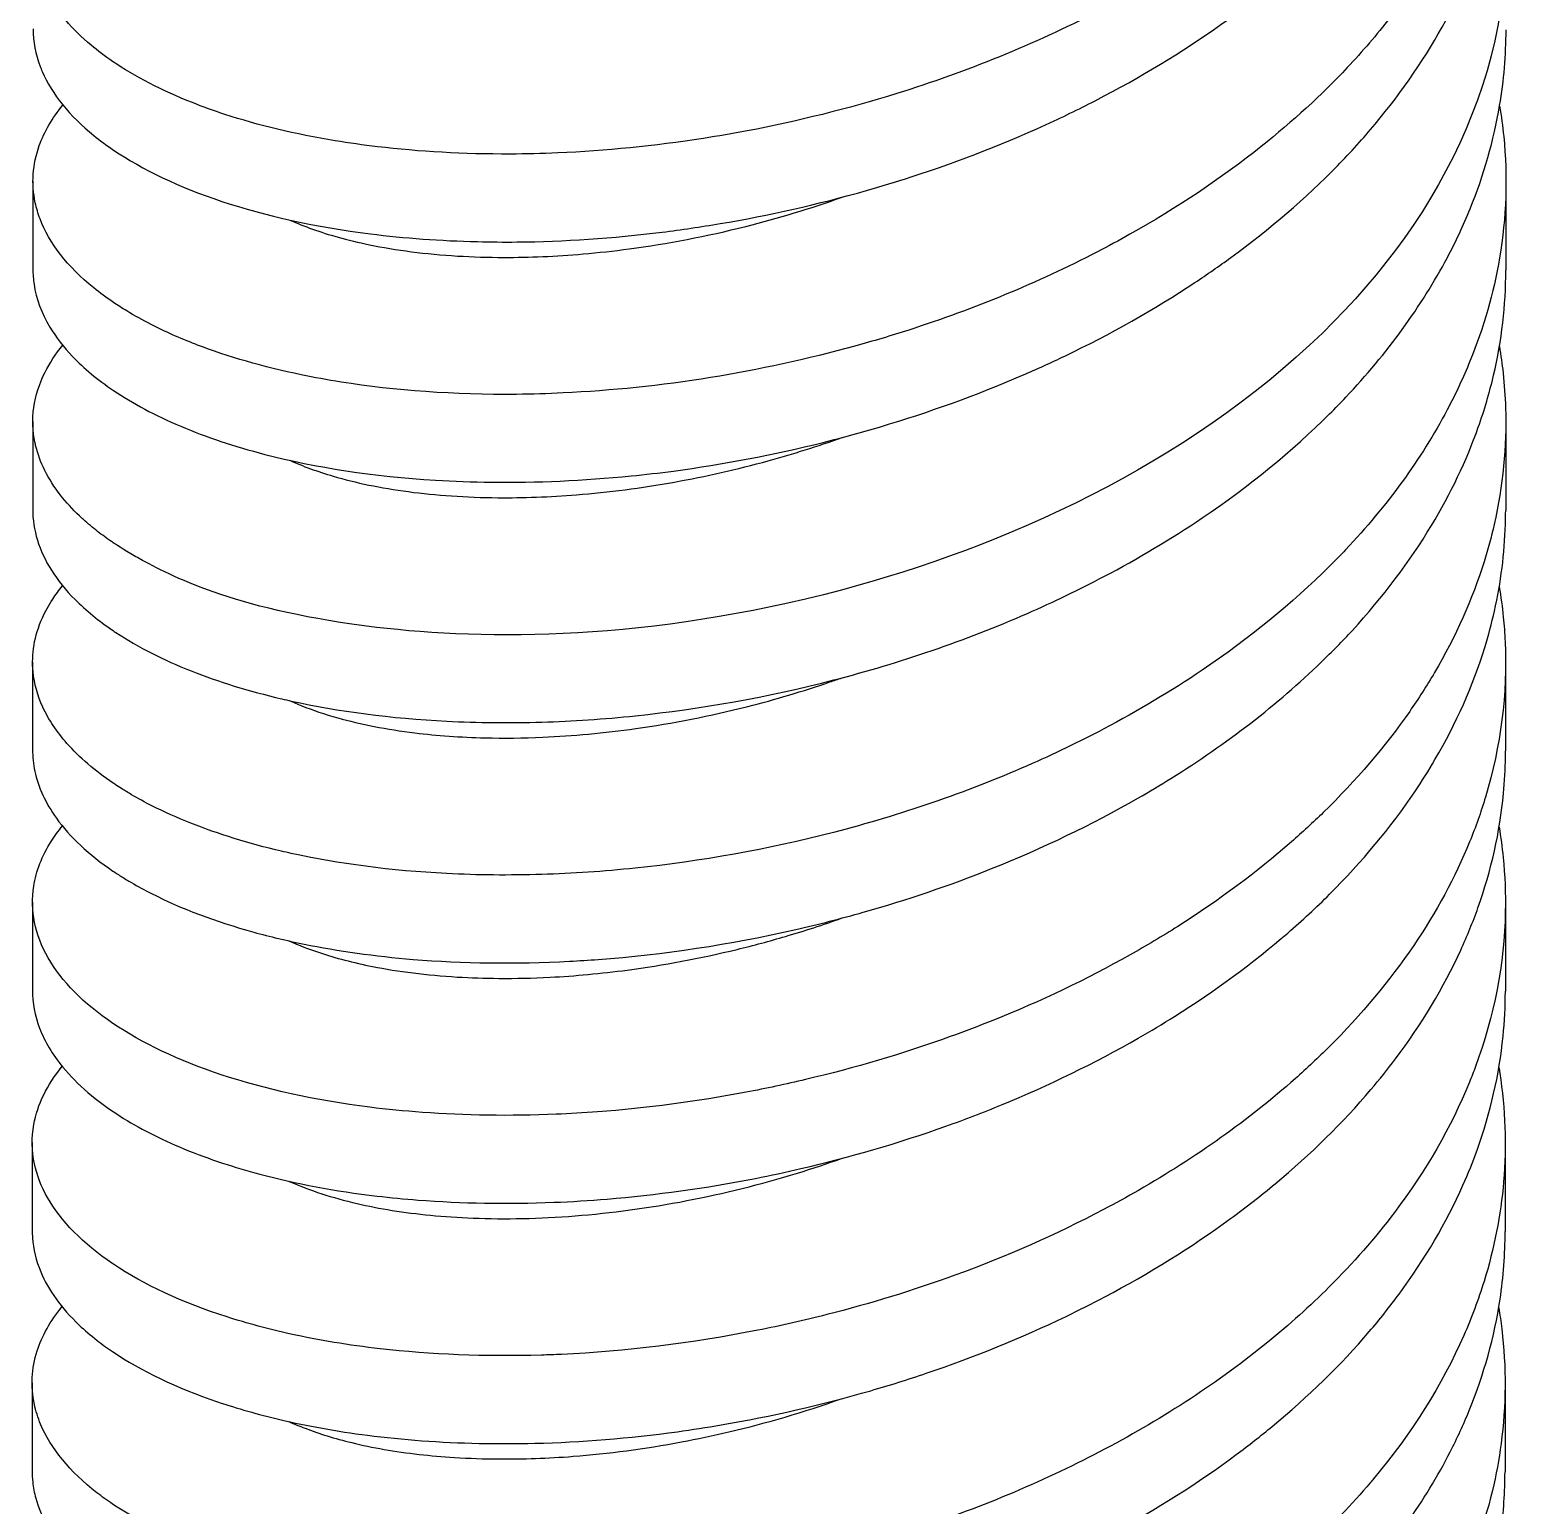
# Model space of a CAD drawing. Header units: millimetres. Extents: x 129 to 6329, y 33 to 3553.
# Drawn here: x 3519.28 to 3539.56, y 2506.49 to 2526.53 of the extents above; entities that cross this region are included whole.
import ezdxf

# ---------------------------------------------------------------- set-up
doc = ezdxf.new("R2010")
doc.units = ezdxf.units.MM
doc.layers.add('vistasIsometricas', color=255, linetype='Continuous')

msp = doc.modelspace()

# ---------------------------------------------------------------- linework, layer by layer
at = {"layer": 'vistasIsometricas', "extrusion": (1e-16, 0.816497, 0.57735)}
for p, q in [((3519.318, 2524.476), (3519.317, 2523.281)), ((3539.318, 2524.461), (3539.317, 2523.266)), ((3521.816, 2522.154), (3521.816, 2522.154)), ((3519.315, 2521.211), (3519.314, 2520.016)), ((3539.315, 2521.197), (3539.314, 2520.002)), ((3521.813, 2518.89), (3521.813, 2518.89)), ((3519.313, 2517.947), (3519.312, 2516.752)), ((3539.313, 2517.932), (3539.312, 2516.737)), ((3521.811, 2515.625), (3521.811, 2515.625)), ((3519.31, 2514.682), (3519.31, 2513.487)), ((3539.31, 2514.668), (3539.31, 2513.473)), ((3519.308, 2511.418), (3519.307, 2510.223)), ((3539.308, 2511.403), (3539.307, 2510.208)), ((3521.806, 2509.096), (3521.806, 2509.096)), ((3519.306, 2508.153), (3519.305, 2506.958)), ((3539.306, 2508.138), (3539.305, 2506.943))]:
    msp.add_line(p, q, dxfattribs=at)
at = {"layer": 'vistasIsometricas'}
for points, knots in [([(3539.238, 2535.29), (3539.268, 2535.111), (3539.291, 2534.931), (3539.334, 2534.39), (3539.331, 2534.028), (3539.258, 2533.268), (3539.181, 2532.871), (3538.906, 2531.937), (3538.675, 2531.405), (3538.235, 2530.648), (3538.079, 2530.41), (3537.654, 2529.827), (3537.368, 2529.49), (3536.781, 2528.884), (3536.488, 2528.614), (3535.834, 2528.073), (3535.471, 2527.805), (3534.67, 2527.275), (3534.229, 2527.017), (3532.91, 2526.333), (3531.993, 2525.961), (3530.377, 2525.458), (3529.697, 2525.289), (3528.818, 2525.122), (3528.62, 2525.088), (3527.752, 2524.953), (3527.09, 2524.887), (3526.227, 2524.85), (3526.01, 2524.845), (3525.167, 2524.842), (3524.564, 2524.876), (3523.8, 2524.967), (3523.609, 2524.994), (3522.879, 2525.114), (3522.377, 2525.235), (3521.771, 2525.433), (3521.624, 2525.487), (3521.065, 2525.707), (3520.702, 2525.896), (3520.294, 2526.174), (3520.196, 2526.248), (3519.845, 2526.541), (3519.646, 2526.775), (3519.47, 2527.098), (3519.433, 2527.18), (3519.317, 2527.508), (3519.297, 2527.757), (3519.362, 2528.091), (3519.387, 2528.176), (3519.488, 2528.436), (3519.59, 2528.609), (3519.726, 2528.775)], [1.798047, 1.798047, 1.798047, 1.798047, 1.833576, 1.833576, 1.904877, 1.904877, 1.983632, 1.983632, 2.092597, 2.092597, 2.143984, 2.143984, 2.220788, 2.220788, 2.287177, 2.287177, 2.359667, 2.359667, 2.438948, 2.438948, 2.587545, 2.587545, 2.692881, 2.692881, 2.723593, 2.723593, 2.82773, 2.82773, 2.863072, 2.863072, 2.967129, 2.967129, 3.002811, 3.002811, 3.106974, 3.106974, 3.14221, 3.14221, 3.246234, 3.246234, 3.282057, 3.282057, 3.386262, 3.386262, 3.421318, 3.421318, 3.525284, 3.525284, 3.561349, 3.561349, 3.635879, 3.635879, 3.635879, 3.635879]), ([(3520.411, 2524.899), (3520.806, 2524.632), (3521.301, 2524.395), (3522.476, 2524.005), (3523.154, 2523.854), (3524.362, 2523.702), (3524.849, 2523.666), (3525.53, 2523.65), (3525.709, 2523.648), (3526.528, 2523.656), (3527.189, 2523.7), (3528.122, 2523.816), (3528.385, 2523.855), (3529.311, 2524.011), (3529.977, 2524.161), (3530.838, 2524.407), (3531.04, 2524.468), (3531.907, 2524.749), (3532.557, 2525.004), (3533.414, 2525.403), (3533.641, 2525.516), (3534.459, 2525.947), (3535.022, 2526.294), (3535.712, 2526.794), (3535.875, 2526.919), (3536.535, 2527.449), (3536.989, 2527.879), (3537.532, 2528.497), (3537.667, 2528.663), (3538.151, 2529.298), (3538.449, 2529.785), (3538.762, 2530.451), (3538.833, 2530.617), (3539.092, 2531.298), (3539.221, 2531.821), (3539.3, 2532.506), (3539.313, 2532.663), (3539.322, 2532.9), (3539.324, 2532.98), (3539.324, 2533.06)], [0.000019, 0.000019, 0.000019, 0.000019, 0.134658, 0.134658, 0.271978, 0.271978, 0.357151, 0.357151, 0.386882, 0.386882, 0.492133, 0.492133, 0.53295, 0.53295, 0.635794, 0.635794, 0.667466, 0.667466, 0.772409, 0.772409, 0.811141, 0.811141, 0.914467, 0.914467, 0.947602, 0.947602, 1.052239, 1.052239, 1.089632, 1.089632, 1.193273, 1.193273, 1.227358, 1.227358, 1.331781, 1.331781, 1.362746, 1.362746, 1.378514, 1.378514, 1.378514, 1.378514]), ([(3539.236, 2532.025), (3539.251, 2531.933), (3539.265, 2531.841), (3539.276, 2531.749), (3539.316, 2531.423), (3539.33, 2531.096), (3539.318, 2530.767), (3539.294, 2530.102), (3539.161, 2529.436), (3538.921, 2528.784), (3538.907, 2528.746), (3538.892, 2528.708), (3538.877, 2528.669), (3538.613, 2527.988), (3538.231, 2527.323), (3537.743, 2526.695), (3537.564, 2526.465), (3537.37, 2526.239), (3537.163, 2526.019), (3536.812, 2525.644), (3536.421, 2525.286), (3535.996, 2524.948), (3535.453, 2524.515), (3534.854, 2524.115), (3534.213, 2523.755), (3534.066, 2523.672), (3533.916, 2523.591), (3533.765, 2523.513), (3532.961, 2523.096), (3532.099, 2522.741), (3531.21, 2522.454), (3530.968, 2522.376), (3530.724, 2522.303), (3530.478, 2522.235), (3529.83, 2522.057), (3529.173, 2521.914), (3528.519, 2521.808), (3527.843, 2521.699), (3527.171, 2521.63), (3526.517, 2521.599), (3526.304, 2521.588), (3526.094, 2521.582), (3525.885, 2521.58), (3525.042, 2521.572), (3524.237, 2521.63), (3523.501, 2521.747), (3523.316, 2521.776), (3523.136, 2521.809), (3522.96, 2521.846), (3522.442, 2521.953), (3521.965, 2522.091), (3521.54, 2522.254), (3521.535, 2522.256), (3521.53, 2522.258), (3521.525, 2522.26), (3521.311, 2522.343), (3521.11, 2522.432), (3520.924, 2522.528), (3520.807, 2522.587), (3520.696, 2522.649), (3520.591, 2522.713), (3520.528, 2522.751), (3520.462, 2522.794), (3520.41, 2522.829)], [0.538404247, 0.538404247, 0.538404247, 0.538404247, 0.538531726, 0.538531726, 0.538531726, 0.538982027, 0.538982027, 0.538982027, 0.539895062, 0.539895062, 0.539895062, 0.53994888, 0.53994888, 0.53994888, 0.540906938, 0.540906938, 0.540906938, 0.541258397, 0.541258397, 0.541258397, 0.541856455, 0.541856455, 0.541856455, 0.542621732, 0.542621732, 0.542621732, 0.542797612, 0.542797612, 0.542797612, 0.543730648, 0.543730648, 0.543730648, 0.543985068, 0.543985068, 0.543985068, 0.544655786, 0.544655786, 0.544655786, 0.545348403, 0.545348403, 0.545348403, 0.545573195, 0.545573195, 0.545573195, 0.546483072, 0.546483072, 0.546483072, 0.546711739, 0.546711739, 0.546711739, 0.547385615, 0.547385615, 0.547385615, 0.547393406, 0.547393406, 0.547393406, 0.54773424, 0.54773424, 0.54773424, 0.547948142, 0.547948142, 0.547948142, 0.548075074, 0.548075074, 0.548075074, 0.548075074]), ([(3520.409, 2521.634), (3520.671, 2521.457), (3520.977, 2521.293), (3521.668, 2521.001), (3522.05, 2520.873), (3523.158, 2520.586), (3523.938, 2520.465), (3525.032, 2520.398), (3525.284, 2520.389), (3526.154, 2520.379), (3526.79, 2520.407), (3527.63, 2520.491), (3527.822, 2520.513), (3528.688, 2520.629), (3529.37, 2520.758), (3530.308, 2520.993), (3530.568, 2521.064), (3531.484, 2521.336), (3532.13, 2521.57), (3532.948, 2521.923), (3533.14, 2522.01), (3533.95, 2522.399), (3534.541, 2522.732), (3535.261, 2523.209), (3535.423, 2523.322), (3536.112, 2523.825), (3536.598, 2524.242), (3537.21, 2524.87), (3537.38, 2525.058), (3537.917, 2525.701), (3538.238, 2526.172), (3538.576, 2526.801), (3538.647, 2526.943), (3538.946, 2527.597), (3539.114, 2528.12), (3539.253, 2528.856), (3539.281, 2529.063), (3539.314, 2529.446), (3539.321, 2529.621), (3539.321, 2529.796)], [0.000019, 0.000019, 0.000019, 0.000019, 0.089387, 0.089387, 0.17787, 0.17787, 0.324725, 0.324725, 0.367726, 0.367726, 0.470083, 0.470083, 0.500135, 0.500135, 0.605347, 0.605347, 0.645786, 0.645786, 0.748715, 0.748715, 0.780657, 0.780657, 0.885546, 0.885546, 0.917032, 0.917032, 1.022323, 1.022323, 1.065858, 1.065858, 1.168098, 1.168098, 1.197679, 1.197679, 1.302947, 1.302947, 1.343955, 1.343955, 1.378447, 1.378447, 1.378447, 1.378447]), ([(3539.234, 2528.761), (3539.248, 2528.676), (3539.261, 2528.59), (3539.271, 2528.505), (3539.564, 2526.176), (3538.475, 2524.013), (3536.825, 2522.413), (3534.97, 2520.613), (3532.485, 2519.502), (3530.294, 2518.922), (3527.67, 2518.226), (3525.478, 2518.237), (3523.983, 2518.415), (3522.138, 2518.635), (3521.254, 2519.081), (3520.805, 2519.324), (3520.772, 2519.342), (3520.742, 2519.359), (3520.714, 2519.375), (3520.526, 2519.482), (3520.432, 2519.548), (3520.407, 2519.564)], [0.53853198, 0.53853198, 0.53853198, 0.53853198, 0.53862379, 0.53862379, 0.53862379, 0.54113463, 0.54113463, 0.54113463, 0.54395858, 0.54395858, 0.54395858, 0.54734121, 0.54734121, 0.54734121, 0.55151838, 0.55151838, 0.55151838, 0.55182451, 0.55182451, 0.55182451, 0.55385539, 0.55385539, 0.55385539, 0.55385539]), ([(3519.319, 2526.546), (3519.319, 2526.372), (3519.352, 2526.2), (3519.416, 2526.033), (3519.424, 2526.011), (3519.433, 2525.989), (3519.442, 2525.967), (3519.578, 2525.653), (3519.82, 2525.359), (3520.145, 2525.095), (3520.229, 2525.028), (3520.317, 2524.962), (3520.411, 2524.899)], [0.45310815, 0.45310815, 0.45310815, 0.45310815, 0.453814221, 0.453814221, 0.453814221, 0.453908061, 0.453908061, 0.453908061, 0.455246412, 0.455246412, 0.455246412, 0.455589532, 0.455589532, 0.455589532, 0.455589532]), ([(3520.406, 2518.37), (3520.41, 2518.367), (3520.431, 2518.353), (3520.444, 2518.344), (3520.593, 2518.246), (3520.757, 2518.151), (3520.933, 2518.062), (3521.099, 2517.978), (3521.276, 2517.898), (3521.464, 2517.823), (3521.834, 2517.676), (3522.247, 2517.548), (3522.695, 2517.444), (3522.737, 2517.434), (3522.78, 2517.424), (3522.823, 2517.414), (3523.466, 2517.273), (3524.178, 2517.178), (3524.937, 2517.14), (3525.355, 2517.119), (3525.787, 2517.114), (3526.229, 2517.128), (3526.644, 2517.141), (3527.068, 2517.169), (3527.498, 2517.214), (3528.384, 2517.306), (3529.293, 2517.467), (3530.191, 2517.7), (3531.088, 2517.932), (3531.976, 2518.235), (3532.82, 2518.604), (3533.175, 2518.76), (3533.522, 2518.927), (3533.86, 2519.105), (3534.325, 2519.35), (3534.772, 2519.617), (3535.195, 2519.902), (3535.831, 2520.333), (3536.413, 2520.807), (3536.924, 2521.316), (3536.998, 2521.39), (3537.071, 2521.465), (3537.142, 2521.54), (3537.704, 2522.134), (3538.169, 2522.773), (3538.522, 2523.439), (3538.637, 2523.656), (3538.739, 2523.876), (3538.83, 2524.099), (3539.018, 2524.559), (3539.153, 2525.029), (3539.232, 2525.503), (3539.29, 2525.844), (3539.319, 2526.188), (3539.319, 2526.531)], [0.444028816, 0.444028816, 0.444028816, 0.444028816, 0.444058985, 0.444058985, 0.444058985, 0.444416381, 0.444416381, 0.444416381, 0.444751354, 0.444751354, 0.444751354, 0.445411252, 0.445411252, 0.445411252, 0.445473898, 0.445473898, 0.445473898, 0.446406118, 0.446406118, 0.446406118, 0.446918985, 0.446918985, 0.446918985, 0.447401007, 0.447401007, 0.447401007, 0.448395868, 0.448395868, 0.448395868, 0.449390734, 0.449390734, 0.449390734, 0.449809161, 0.449809161, 0.449809161, 0.450385625, 0.450385625, 0.450385625, 0.451254248, 0.451254248, 0.451254248, 0.451380488, 0.451380488, 0.451380488, 0.452375356, 0.452375356, 0.452375356, 0.452699336, 0.452699336, 0.452699336, 0.453370245, 0.453370245, 0.453370245, 0.453852697, 0.453852697, 0.453852697, 0.453852697]), ([(3520.41, 2522.829), (3520.315, 2522.893), (3520.226, 2522.958), (3520.144, 2523.026), (3519.785, 2523.316), (3519.539, 2523.635), (3519.414, 2523.963), (3519.386, 2524.036), (3519.365, 2524.11), (3519.349, 2524.183), (3519.294, 2524.441), (3519.312, 2524.703), (3519.404, 2524.959), (3519.471, 2525.147), (3519.578, 2525.332), (3519.724, 2525.51)], [0.548075075, 0.548075075, 0.548075075, 0.548075075, 0.548304568, 0.548304568, 0.548304568, 0.549299435, 0.549299435, 0.549299435, 0.549520157, 0.549520157, 0.549520157, 0.550294315, 0.550294315, 0.550294315, 0.550863234, 0.550863234, 0.550863234, 0.550863234]), ([(3539.231, 2525.496), (3539.254, 2525.359), (3539.273, 2525.222), (3539.287, 2525.084), (3539.342, 2524.534), (3539.323, 2523.981), (3539.231, 2523.434), (3539.151, 2522.959), (3539.016, 2522.489), (3538.828, 2522.029), (3538.738, 2521.807), (3538.635, 2521.587), (3538.52, 2521.37), (3538.168, 2520.703), (3537.702, 2520.065), (3537.141, 2519.47), (3537.07, 2519.395), (3536.997, 2519.32), (3536.922, 2519.246), (3536.411, 2518.737), (3535.83, 2518.263), (3535.193, 2517.833), (3534.77, 2517.547), (3534.324, 2517.281), (3533.858, 2517.035), (3533.521, 2516.857), (3533.173, 2516.69), (3532.818, 2516.535), (3531.974, 2516.165), (3531.087, 2515.863), (3530.189, 2515.63), (3529.291, 2515.398), (3528.383, 2515.236), (3527.496, 2515.144), (3527.067, 2515.099), (3526.643, 2515.071), (3526.227, 2515.058), (3525.786, 2515.045), (3525.354, 2515.049), (3524.936, 2515.07), (3524.177, 2515.109), (3523.464, 2515.203), (3522.822, 2515.345), (3522.779, 2515.354), (3522.736, 2515.364), (3522.693, 2515.374), (3522.245, 2515.479), (3521.833, 2515.606), (3521.463, 2515.754), (3521.275, 2515.828), (3521.097, 2515.908), (3520.932, 2515.992), (3520.836, 2516.04), (3520.744, 2516.09), (3520.656, 2516.142), (3520.61, 2516.169), (3520.565, 2516.197), (3520.52, 2516.224), (3520.49, 2516.244), (3520.46, 2516.263), (3520.43, 2516.283), (3520.422, 2516.289), (3520.41, 2516.296), (3520.405, 2516.3)], [0.54932612, 0.54932612, 0.54932612, 0.54932612, 0.54952016, 0.54952016, 0.54952016, 0.55029429, 0.55029429, 0.55029429, 0.55096525, 0.55096525, 0.55096525, 0.55128918, 0.55128918, 0.55128918, 0.55228405, 0.55228405, 0.55228405, 0.55241034, 0.55241034, 0.55241034, 0.55327893, 0.55327893, 0.55327893, 0.55385542, 0.55385542, 0.55385542, 0.55427383, 0.55427383, 0.55427383, 0.5552687, 0.5552687, 0.5552687, 0.55626358, 0.55626358, 0.55626358, 0.5567456, 0.5567456, 0.5567456, 0.55725848, 0.55725848, 0.55725848, 0.55819069, 0.55819069, 0.55819069, 0.55825335, 0.55825335, 0.55825335, 0.55891323, 0.55891323, 0.55891323, 0.55924824, 0.55924824, 0.55924824, 0.55944201, 0.55944201, 0.55944201, 0.55954448, 0.55954448, 0.55954448, 0.55961542, 0.55961542, 0.55961542, 0.55963577, 0.55963577, 0.55963577, 0.55963577]), ([(3522.807, 2523.948), (3522.999, 2523.861), (3523.218, 2523.782), (3523.595, 2523.677), (3523.737, 2523.643), (3524.247, 2523.538), (3524.649, 2523.485), (3525.286, 2523.447), (3525.496, 2523.441), (3526.057, 2523.44), (3526.417, 2523.455), (3526.993, 2523.505), (3527.202, 2523.528), (3527.932, 2523.626), (3528.463, 2523.727), (3529.436, 2523.972), (3529.873, 2524.104), (3530.305, 2524.258)], [-14.923112, -14.923112, -14.923112, -14.923112, -14.8615403, -14.8615403, -14.827453, -14.827453, -14.7442371, -14.7442371, -14.7051803, -14.7051803, -14.6428286, -14.6428286, -14.6082223, -14.6082223, -14.5232995, -14.5232995, -14.4540842, -14.4540842, -14.4540842, -14.4540842]), ([(3519.317, 2523.281), (3519.317, 2523.213), (3519.322, 2523.144), (3519.361, 2522.879), (3519.434, 2522.683), (3519.629, 2522.357), (3519.732, 2522.223), (3520.009, 2521.933), (3520.194, 2521.779), (3520.409, 2521.634)], [3.0000633, 3.0000633, 3.0000633, 3.0000633, 3.0287301, 3.0287301, 3.1113384, 3.1113384, 3.1705167, 3.1705167, 3.2436732, 3.2436732, 3.2436732, 3.2436732]), ([(3520.404, 2515.105), (3520.438, 2515.082), (3520.484, 2515.052), (3520.526, 2515.025), (3520.568, 2514.999), (3520.61, 2514.973), (3520.654, 2514.948), (3520.741, 2514.897), (3520.832, 2514.847), (3520.927, 2514.799), (3521.328, 2514.595), (3521.795, 2514.418), (3522.317, 2514.274), (3522.534, 2514.214), (3522.762, 2514.16), (3522.998, 2514.112), (3523.462, 2514.018), (3523.959, 2513.948), (3524.479, 2513.905), (3525.154, 2513.85), (3525.869, 2513.84), (3526.604, 2513.879), (3526.733, 2513.886), (3526.863, 2513.894), (3526.993, 2513.904), (3527.875, 2513.97), (3528.78, 2514.106), (3529.676, 2514.31), (3529.983, 2514.381), (3530.288, 2514.459), (3530.592, 2514.545), (3531.184, 2514.713), (3531.767, 2514.91), (3532.332, 2515.137), (3533.027, 2515.415), (3533.694, 2515.736), (3534.319, 2516.094), (3534.472, 2516.181), (3534.622, 2516.271), (3534.769, 2516.363), (3535.529, 2516.837), (3536.217, 2517.368), (3536.81, 2517.942), (3536.956, 2518.083), (3537.097, 2518.228), (3537.232, 2518.374), (3537.649, 2518.829), (3538.01, 2519.306), (3538.306, 2519.798), (3538.568, 2520.233), (3538.781, 2520.68), (3538.942, 2521.133), (3539.025, 2521.367), (3539.094, 2521.603), (3539.15, 2521.839), (3539.261, 2522.313), (3539.316, 2522.791), (3539.316, 2523.266)], [0.438248504, 0.438248504, 0.438248504, 0.438248504, 0.438331758, 0.438331758, 0.438331758, 0.438415013, 0.438415013, 0.438415013, 0.438581524, 0.438581524, 0.438581524, 0.439286045, 0.439286045, 0.439286045, 0.439580586, 0.439580586, 0.439580586, 0.440160844, 0.440160844, 0.440160844, 0.440912669, 0.440912669, 0.440912669, 0.441044933, 0.441044933, 0.441044933, 0.441938632, 0.441938632, 0.441938632, 0.442244752, 0.442244752, 0.442244752, 0.442842279, 0.442842279, 0.442842279, 0.443576835, 0.443576835, 0.443576835, 0.443756174, 0.443756174, 0.443756174, 0.444680695, 0.444680695, 0.444680695, 0.444908918, 0.444908918, 0.444908918, 0.445616233, 0.445616233, 0.445616233, 0.446241001, 0.446241001, 0.446241001, 0.446563177, 0.446563177, 0.446563177, 0.447208863, 0.447208863, 0.447208863, 0.447208863]), ([(3520.407, 2519.564), (3520.407, 2519.565), (3520.392, 2519.575), (3520.385, 2519.58), (3520.319, 2519.625), (3520.255, 2519.671), (3520.195, 2519.718), (3520.128, 2519.77), (3520.064, 2519.824), (3520.005, 2519.878), (3519.986, 2519.895), (3519.967, 2519.912), (3519.949, 2519.929), (3519.853, 2520.021), (3519.767, 2520.115), (3519.692, 2520.211), (3519.522, 2520.429), (3519.408, 2520.657), (3519.354, 2520.887), (3519.351, 2520.897), (3519.349, 2520.908), (3519.346, 2520.919), (3519.278, 2521.24), (3519.323, 2521.566), (3519.482, 2521.88), (3519.544, 2522.005), (3519.624, 2522.127), (3519.721, 2522.246)], [0.553855417, 0.553855417, 0.553855417, 0.553855417, 0.553873714, 0.553873714, 0.553873714, 0.554036022, 0.554036022, 0.554036022, 0.554216658, 0.554216658, 0.554216658, 0.554273861, 0.554273861, 0.554273861, 0.55457793, 0.55457793, 0.55457793, 0.555268731, 0.555268731, 0.555268731, 0.555300474, 0.555300474, 0.555300474, 0.556263596, 0.556263596, 0.556263596, 0.556643623, 0.556643623, 0.556643623, 0.556643623]), ([(3539.229, 2522.232), (3539.249, 2522.111), (3539.266, 2521.991), (3539.296, 2521.713), (3539.307, 2521.555), (3539.329, 2520.868), (3539.277, 2520.338), (3539.12, 2519.644), (3539.074, 2519.475), (3538.861, 2518.793), (3538.635, 2518.289), (3538.243, 2517.623), (3538.131, 2517.447), (3537.676, 2516.794), (3537.283, 2516.334), (3536.698, 2515.764), (3536.554, 2515.631), (3535.934, 2515.089), (3535.418, 2514.706), (3534.652, 2514.219), (3534.435, 2514.09), (3533.622, 2513.632), (3532.998, 2513.335), (3532.16, 2512.998), (3531.967, 2512.925), (3531.129, 2512.623), (3530.472, 2512.429), (3529.54, 2512.209), (3529.271, 2512.151), (3528.322, 2511.972), (3527.646, 2511.883), (3526.795, 2511.819), (3526.607, 2511.808), (3525.792, 2511.774), (3525.184, 2511.784), (3524.361, 2511.844), (3524.122, 2511.867), (3523.145, 2511.99), (3522.468, 2512.141), (3521.293, 2512.531), (3520.798, 2512.768), (3520.402, 2513.035)], [5.042295, 5.042295, 5.042295, 5.042295, 5.066196, 5.066196, 5.097219, 5.097219, 5.201713, 5.201713, 5.235537, 5.235537, 5.339102, 5.339102, 5.376863, 5.376863, 5.481602, 5.481602, 5.514321, 5.514321, 5.617517, 5.617517, 5.65685, 5.65685, 5.761914, 5.761914, 5.792989, 5.792989, 5.895654, 5.895654, 5.937308, 5.937308, 6.04263, 6.04263, 6.07271, 6.07271, 6.174376, 6.174376, 6.217134, 6.217134, 6.354326, 6.354326, 6.489064, 6.489064, 6.489064, 6.489064]), ([(3522.804, 2520.684), (3522.98, 2520.604), (3523.178, 2520.532), (3523.699, 2520.379), (3524.041, 2520.308), (3524.79, 2520.208), (3525.196, 2520.18), (3525.971, 2520.173), (3526.33, 2520.186), (3527.131, 2520.25), (3527.576, 2520.307), (3528.45, 2520.465), (3528.875, 2520.561), (3529.637, 2520.77), (3529.971, 2520.875), (3530.303, 2520.993)], [-14.2993722, -14.2993722, -14.2993722, -14.2993722, -14.2431208, -14.2431208, -14.1648287, -14.1648287, -14.0863579, -14.0863579, -14.0238171, -14.0238171, -13.9509327, -13.9509327, -13.8833861, -13.8833861, -13.8303605, -13.8303605, -13.8303605, -13.8303605]), ([(3519.31, 2513.487), (3519.309, 2513.314), (3519.342, 2513.142), (3519.442, 2512.88), (3519.486, 2512.79), (3519.592, 2512.613), (3519.653, 2512.527), (3519.917, 2512.205), (3520.178, 2511.981), (3520.753, 2511.614), (3521.043, 2511.465), (3521.534, 2511.262), (3521.709, 2511.197), (3522.054, 2511.084), (3522.222, 2511.034), (3522.885, 2510.858), (3523.419, 2510.757), (3524.173, 2510.668), (3524.359, 2510.65), (3525.135, 2510.59), (3525.753, 2510.579), (3526.63, 2510.614), (3526.871, 2510.629), (3527.775, 2510.703), (3528.45, 2510.797), (3529.334, 2510.97), (3529.539, 2511.015), (3530.409, 2511.217), (3531.069, 2511.409), (3531.969, 2511.73), (3532.221, 2511.826), (3533.114, 2512.194), (3533.736, 2512.496), (3534.492, 2512.93), (3534.657, 2513.029), (3535.37, 2513.478), (3535.885, 2513.856), (3536.552, 2514.434), (3536.742, 2514.609), (3537.364, 2515.23), (3537.752, 2515.695), (3538.176, 2516.325), (3538.268, 2516.471), (3538.643, 2517.111), (3538.869, 2517.62), (3539.08, 2518.305), (3539.124, 2518.47), (3539.249, 2519.026), (3539.299, 2519.419), (3539.313, 2519.876), (3539.314, 2519.939), (3539.314, 2520.002)], [1.378466, 1.378466, 1.378466, 1.378466, 1.450876, 1.450876, 1.48948, 1.48948, 1.527579, 1.527579, 1.633128, 1.633128, 1.715814, 1.715814, 1.758154, 1.758154, 1.795435, 1.795435, 1.900046, 1.900046, 1.933307, 1.933307, 2.036677, 2.036677, 2.075227, 2.075227, 2.180135, 2.180135, 2.211994, 2.211994, 2.314901, 2.314901, 2.355449, 2.355449, 2.460677, 2.460677, 2.490632, 2.490632, 2.592967, 2.592967, 2.63608, 2.63608, 2.741396, 2.741396, 2.772578, 2.772578, 2.87722, 2.87722, 2.910348, 2.910348, 2.987993, 2.987993, 3.00039, 3.00039, 3.00039, 3.00039]), ([(3519.314, 2520.016), (3519.314, 2519.738), (3519.399, 2519.46), (3519.653, 2519.055), (3519.761, 2518.921), (3520.036, 2518.645), (3520.208, 2518.503), (3520.406, 2518.37)], [4.6224866, 4.6224866, 4.6224866, 4.6224866, 4.739129, 4.739129, 4.7987114, 4.7987114, 4.8662081, 4.8662081, 4.8662081, 4.8662081]), ([(3520.405, 2516.3), (3520.161, 2516.465), (3519.949, 2516.645), (3519.779, 2516.839), (3519.641, 2516.995), (3519.531, 2517.161), (3519.452, 2517.332), (3519.381, 2517.488), (3519.335, 2517.648), (3519.319, 2517.812), (3519.296, 2518.051), (3519.335, 2518.298), (3519.445, 2518.544), (3519.483, 2518.629), (3519.53, 2518.715), (3519.586, 2518.799), (3519.625, 2518.86), (3519.67, 2518.921), (3519.719, 2518.981)], [0.559635776, 0.559635776, 0.559635776, 0.559635776, 0.56057558, 0.56057558, 0.56057558, 0.561338792, 0.561338792, 0.561338792, 0.562029195, 0.562029195, 0.562029195, 0.56304181, 0.56304181, 0.56304181, 0.563393236, 0.563393236, 0.563393236, 0.563646232, 0.563646232, 0.563646232, 0.563646232]), ([(3539.226, 2518.967), (3539.249, 2518.83), (3539.268, 2518.692), (3539.282, 2518.555), (3539.293, 2518.443), (3539.301, 2518.331), (3539.306, 2518.22), (3539.339, 2517.512), (3539.249, 2516.802), (3539.039, 2516.108), (3538.978, 2515.904), (3538.906, 2515.701), (3538.824, 2515.5), (3538.627, 2515.018), (3538.373, 2514.548), (3538.066, 2514.094), (3537.74, 2513.614), (3537.355, 2513.153), (3536.918, 2512.717), (3536.77, 2512.569), (3536.616, 2512.425), (3536.456, 2512.284), (3535.826, 2511.725), (3535.107, 2511.215), (3534.328, 2510.767), (3534.172, 2510.677), (3534.014, 2510.59), (3533.854, 2510.506), (3533.211, 2510.167), (3532.533, 2509.868), (3531.835, 2509.614), (3531.266, 2509.406), (3530.684, 2509.228), (3530.098, 2509.079), (3529.786, 2509), (3529.472, 2508.929), (3529.158, 2508.867), (3528.257, 2508.688), (3527.358, 2508.58), (3526.493, 2508.539), (3526.403, 2508.535), (3526.312, 2508.532), (3526.223, 2508.529), (3525.455, 2508.506), (3524.718, 2508.536), (3524.032, 2508.615), (3523.606, 2508.664), (3523.199, 2508.731), (3522.817, 2508.815), (3522.514, 2508.882), (3522.226, 2508.96), (3521.955, 2509.047), (3521.344, 2509.242), (3520.824, 2509.486), (3520.412, 2509.763), (3520.408, 2509.765), (3520.404, 2509.768), (3520.4, 2509.771)], [0.56088699, 0.56088699, 0.56088699, 0.56088699, 0.56108082, 0.56108082, 0.56108082, 0.56123795, 0.56123795, 0.56123795, 0.56223282, 0.56223282, 0.56223282, 0.5625259, 0.5625259, 0.5625259, 0.56322771, 0.56322771, 0.56322771, 0.56397099, 0.56397099, 0.56397099, 0.56422259, 0.56422259, 0.56422259, 0.56521746, 0.56521746, 0.56521746, 0.56541607, 0.56541607, 0.56541607, 0.56621234, 0.56621234, 0.56621234, 0.56686115, 0.56686115, 0.56686115, 0.56720723, 0.56720723, 0.56720723, 0.5682021, 0.5682021, 0.5682021, 0.56830624, 0.56830624, 0.56830624, 0.56919698, 0.56919698, 0.56919698, 0.56975132, 0.56975132, 0.56975132, 0.57019187, 0.57019187, 0.57019187, 0.57118674, 0.57118674, 0.57118674, 0.5711964, 0.5711964, 0.5711964, 0.5711964]), ([(3522.802, 2517.419), (3522.855, 2517.395), (3522.91, 2517.372), (3523.116, 2517.29), (3523.28, 2517.235), (3523.768, 2517.098), (3524.119, 2517.029), (3524.803, 2516.945), (3525.122, 2516.922), (3525.71, 2516.908), (3525.971, 2516.911), (3526.647, 2516.94), (3527.07, 2516.979), (3528.002, 2517.111), (3528.511, 2517.21), (3529.396, 2517.435), (3529.769, 2517.546), (3530.193, 2517.691), (3530.247, 2517.71), (3530.3, 2517.729)], [-14.9202033, -14.9202033, -14.9202033, -14.9202033, -14.9033622, -14.9033622, -14.8587556, -14.8587556, -14.7794996, -14.7794996, -14.7174838, -14.7174838, -14.6709759, -14.6709759, -14.6001165, -14.6001165, -14.5188737, -14.5188737, -14.4598669, -14.4598669, -14.4513014, -14.4513014, -14.4513014, -14.4513014]), ([(3519.312, 2516.752), (3519.312, 2516.654), (3519.322, 2516.556), (3519.343, 2516.459), (3519.39, 2516.243), (3519.488, 2516.028), (3519.636, 2515.822), (3519.818, 2515.569), (3520.076, 2515.326), (3520.404, 2515.105)], [0.436511691, 0.436511691, 0.436511691, 0.436511691, 0.436803417, 0.436803417, 0.436803417, 0.437452223, 0.437452223, 0.437452223, 0.438248503, 0.438248503, 0.438248503, 0.438248503]), ([(3520.399, 2508.576), (3520.784, 2508.316), (3521.263, 2508.085), (3522.089, 2507.805), (3522.372, 2507.724), (3523.044, 2507.566), (3523.441, 2507.494), (3524.34, 2507.379), (3524.847, 2507.341), (3525.623, 2507.325), (3525.876, 2507.325), (3526.762, 2507.347), (3527.41, 2507.399), (3528.266, 2507.516), (3528.464, 2507.547), (3529.341, 2507.696), (3530.022, 2507.851), (3530.947, 2508.119), (3531.198, 2508.198), (3532.099, 2508.503), (3532.734, 2508.761), (3533.522, 2509.14), (3533.697, 2509.228), (3534.475, 2509.64), (3535.048, 2509.995), (3535.787, 2510.536), (3535.99, 2510.694), (3536.667, 2511.258), (3537.102, 2511.686), (3537.6, 2512.273), (3537.711, 2512.412), (3538.174, 2513.026), (3538.471, 2513.521), (3538.791, 2514.221), (3538.869, 2514.413), (3539.119, 2515.116), (3539.235, 2515.635), (3539.3, 2516.323), (3539.309, 2516.489), (3539.312, 2516.683), (3539.312, 2516.71), (3539.312, 2516.737)], [0.000015, 0.000015, 0.000015, 0.000015, 0.131058, 0.131058, 0.192852, 0.192852, 0.270037, 0.270037, 0.358821, 0.358821, 0.400722, 0.400722, 0.503321, 0.503321, 0.534213, 0.534213, 0.639297, 0.639297, 0.678816, 0.678816, 0.781957, 0.781957, 0.812006, 0.812006, 0.917314, 0.917314, 0.958931, 0.958931, 1.061593, 1.061593, 1.092693, 1.092693, 1.197741, 1.197741, 1.237044, 1.237044, 1.340235, 1.340235, 1.372973, 1.372973, 1.378345, 1.378345, 1.378345, 1.378345]), ([(3520.402, 2513.035), (3520.001, 2513.307), (3519.705, 2513.608), (3519.342, 2514.241), (3519.276, 2514.571), (3519.36, 2515.104), (3519.44, 2515.309), (3519.61, 2515.578), (3519.661, 2515.648), (3519.717, 2515.717)], [0.0000149, 0.0000149, 0.0000149, 0.0000149, 0.1368744, 0.1368744, 0.2739926, 0.2739926, 0.3606786, 0.3606786, 0.3914139, 0.3914139, 0.3914139, 0.3914139]), ([(3539.224, 2515.702), (3539.247, 2515.565), (3539.266, 2515.428), (3539.279, 2515.29), (3539.304, 2515.044), (3539.314, 2514.798), (3539.309, 2514.552), (3539.295, 2513.844), (3539.159, 2513.137), (3538.905, 2512.45), (3538.878, 2512.378), (3538.851, 2512.306), (3538.821, 2512.235), (3538.572, 2511.624), (3538.23, 2511.03), (3537.804, 2510.467), (3537.539, 2510.116), (3537.241, 2509.777), (3536.915, 2509.452), (3536.656, 2509.194), (3536.379, 2508.945), (3536.085, 2508.706), (3535.423, 2508.166), (3534.677, 2507.678), (3533.875, 2507.254), (3533.073, 2506.829), (3532.215, 2506.467), (3531.332, 2506.175), (3530.924, 2506.04), (3530.511, 2505.92), (3530.096, 2505.814), (3529.613, 2505.692), (3529.127, 2505.59), (3528.643, 2505.508), (3527.82, 2505.368), (3527.005, 2505.288), (3526.22, 2505.264), (3526.147, 2505.262), (3526.074, 2505.26), (3526.002, 2505.259), (3525.151, 2505.244), (3524.341, 2505.296), (3523.601, 2505.407), (3523.329, 2505.447), (3523.067, 2505.495), (3522.815, 2505.551), (3522.381, 2505.646), (3521.979, 2505.764), (3521.615, 2505.899), (3521.142, 2506.074), (3520.734, 2506.279), (3520.398, 2506.506)], [0.56666733, 0.56666733, 0.56666733, 0.56666733, 0.56686117, 0.56686117, 0.56686117, 0.56720722, 0.56720722, 0.56720722, 0.56820209, 0.56820209, 0.56820209, 0.56830625, 0.56830625, 0.56830625, 0.56919697, 0.56919697, 0.56919697, 0.56975133, 0.56975133, 0.56975133, 0.57019186, 0.57019186, 0.57019186, 0.57118673, 0.57118673, 0.57118673, 0.5721816, 0.5721816, 0.5721816, 0.5726415, 0.5726415, 0.5726415, 0.5731765, 0.5731765, 0.5731765, 0.57408658, 0.57408658, 0.57408658, 0.57417137, 0.57417137, 0.57417137, 0.57516624, 0.57516624, 0.57516624, 0.57553166, 0.57553166, 0.57553166, 0.57616114, 0.57616114, 0.57616114, 0.57697674, 0.57697674, 0.57697674, 0.57697674]), ([(3522.8, 2514.154), (3522.925, 2514.098), (3523.06, 2514.045), (3523.425, 2513.924), (3523.666, 2513.86), (3524.278, 2513.739), (3524.663, 2513.69), (3525.261, 2513.654), (3525.449, 2513.648), (3525.868, 2513.645), (3526.101, 2513.65), (3526.678, 2513.68), (3527.029, 2513.712), (3527.876, 2513.825), (3528.376, 2513.918), (3529.099, 2514.094), (3529.318, 2514.153), (3529.792, 2514.292), (3530.046, 2514.374), (3530.298, 2514.464)], [-21.7695911, -21.7695911, -21.7695911, -21.7695911, -21.7297665, -21.7297665, -21.6701824, -21.6701824, -21.5905801, -21.5905801, -21.5554748, -21.5554748, -21.5144907, -21.5144907, -21.4557635, -21.4557635, -21.3757814, -21.3757814, -21.3410485, -21.3410485, -21.3007251, -21.3007251, -21.3007251, -21.3007251]), ([(3519.305, 2506.958), (3519.305, 2506.906), (3519.308, 2506.855), (3519.322, 2506.731), (3519.335, 2506.659), (3519.423, 2506.337), (3519.56, 2506.092), (3519.827, 2505.786), (3519.896, 2505.715), (3520.114, 2505.513), (3520.279, 2505.387), (3520.656, 2505.142), (3520.871, 2505.024), (3521.413, 2504.772), (3521.754, 2504.644), (3522.394, 2504.454), (3522.675, 2504.383), (3523.305, 2504.254), (3523.658, 2504.198), (3524.447, 2504.107), (3524.887, 2504.077), (3525.638, 2504.059), (3525.94, 2504.06), (3527.087, 2504.097), (3527.959, 2504.188), (3529.455, 2504.458), (3530.072, 2504.602), (3530.957, 2504.858), (3531.23, 2504.945), (3532.165, 2505.265), (3532.812, 2505.531), (3533.615, 2505.923), (3533.796, 2506.016), (3534.571, 2506.434), (3535.135, 2506.79), (3535.824, 2507.303), (3535.987, 2507.43), (3536.633, 2507.964), (3537.074, 2508.394), (3537.604, 2509.015), (3537.739, 2509.185), (3538.217, 2509.833), (3538.508, 2510.328), (3538.804, 2510.994), (3538.868, 2511.153), (3539.108, 2511.82), (3539.226, 2512.338), (3539.299, 2513.062), (3539.309, 2513.264), (3539.31, 2513.469), (3539.31, 2513.471), (3539.31, 2513.473)], [1.37857, 1.37857, 1.37857, 1.37857, 1.400238, 1.400238, 1.430459, 1.430459, 1.535776, 1.535776, 1.568324, 1.568324, 1.629756, 1.629756, 1.693347, 1.693347, 1.776324, 1.776324, 1.835394, 1.835394, 1.902495, 1.902495, 1.979157, 1.979157, 2.029102, 2.029102, 2.165578, 2.165578, 2.260929, 2.260929, 2.303908, 2.303908, 2.409229, 2.409229, 2.440312, 2.440312, 2.54486, 2.54486, 2.578409, 2.578409, 2.681876, 2.681876, 2.720016, 2.720016, 2.824837, 2.824837, 2.857132, 2.857132, 2.960181, 2.960181, 3.00011, 3.00011, 3.000494, 3.000494, 3.000494, 3.000494]), ([(3520.4, 2509.771), (3519.995, 2510.045), (3519.696, 2510.35), (3519.515, 2510.67), (3519.431, 2510.819), (3519.372, 2510.971), (3519.339, 2511.125), (3519.301, 2511.303), (3519.298, 2511.483), (3519.33, 2511.662), (3519.379, 2511.932), (3519.508, 2512.198), (3519.714, 2512.452)], [0.571196402, 0.571196402, 0.571196402, 0.571196402, 0.572181621, 0.572181621, 0.572181621, 0.57264149, 0.57264149, 0.57264149, 0.573176524, 0.573176524, 0.573176524, 0.573984619, 0.573984619, 0.573984619, 0.573984619]), ([(3539.222, 2512.437), (3539.226, 2512.412), (3539.23, 2512.386), (3539.234, 2512.36), (3539.309, 2511.874), (3539.328, 2511.38), (3539.286, 2510.884), (3539.247, 2510.433), (3539.159, 2509.979), (3539.02, 2509.53), (3538.943, 2509.284), (3538.852, 2509.039), (3538.745, 2508.796), (3538.451, 2508.126), (3538.04, 2507.47), (3537.519, 2506.848), (3537.505, 2506.831), (3537.49, 2506.813), (3537.475, 2506.796), (3536.975, 2506.207), (3536.378, 2505.65), (3535.697, 2505.139), (3535.38, 2504.902), (3535.046, 2504.675), (3534.697, 2504.46), (3534.288, 2504.208), (3533.858, 2503.972), (3533.41, 2503.754), (3532.65, 2503.384), (3531.839, 2503.065), (3531.002, 2502.805), (3530.943, 2502.787), (3530.884, 2502.769), (3530.825, 2502.751), (3529.943, 2502.488), (3529.033, 2502.291), (3528.129, 2502.164), (3527.725, 2502.107), (3527.322, 2502.064), (3526.923, 2502.036), (3526.447, 2502.002), (3525.978, 2501.988), (3525.52, 2501.993), (3524.693, 2502.003), (3523.904, 2502.078), (3523.185, 2502.211), (3523.171, 2502.213), (3523.157, 2502.216), (3523.144, 2502.219), (3522.58, 2502.325), (3522.06, 2502.467), (3521.597, 2502.64), (3521.493, 2502.678), (3521.392, 2502.719), (3521.294, 2502.76), (3521.174, 2502.812), (3521.059, 2502.865), (3520.948, 2502.92), (3520.848, 2502.971), (3520.751, 2503.023), (3520.659, 2503.076), (3520.613, 2503.103), (3520.568, 2503.13), (3520.524, 2503.158), (3520.498, 2503.174), (3520.472, 2503.191), (3520.446, 2503.208), (3520.429, 2503.219), (3520.405, 2503.235), (3520.395, 2503.241)], [0.574414035, 0.574414035, 0.574414035, 0.574414035, 0.574447066, 0.574447066, 0.574447066, 0.575068805, 0.575068805, 0.575068805, 0.575634213, 0.575634213, 0.575634213, 0.575943457, 0.575943457, 0.575943457, 0.5767974, 0.5767974, 0.5767974, 0.57682136, 0.57682136, 0.57682136, 0.577632052, 0.577632052, 0.577632052, 0.578008508, 0.578008508, 0.578008508, 0.578448683, 0.578448683, 0.578448683, 0.579195655, 0.579195655, 0.579195655, 0.57924837, 0.57924837, 0.57924837, 0.580032151, 0.580032151, 0.580032151, 0.580382803, 0.580382803, 0.580382803, 0.580800953, 0.580800953, 0.580800953, 0.581555567, 0.581555567, 0.581555567, 0.58156995, 0.58156995, 0.58156995, 0.582163524, 0.582163524, 0.582163524, 0.582296778, 0.582296778, 0.582296778, 0.582460311, 0.582460311, 0.582460311, 0.582608704, 0.582608704, 0.582608704, 0.582682901, 0.582682901, 0.582682901, 0.582727363, 0.582727363, 0.582727363, 0.582757098, 0.582757098, 0.582757098, 0.582757098]), ([(3522.797, 2510.89), (3522.805, 2510.886), (3522.812, 2510.883), (3523.077, 2510.766), (3523.378, 2510.667), (3524.021, 2510.518), (3524.354, 2510.464), (3524.9, 2510.411), (3525.093, 2510.398), (3525.729, 2510.373), (3526.193, 2510.382), (3527.169, 2510.459), (3527.678, 2510.527), (3528.694, 2510.723), (3529.197, 2510.848), (3529.899, 2511.063), (3530.098, 2511.129), (3530.296, 2511.2)], [-17.4132477, -17.4132477, -17.4132477, -17.4132477, -17.4108259, -17.4108259, -17.3298461, -17.3298461, -17.2579039, -17.2579039, -17.2204848, -17.2204848, -17.1386013, -17.1386013, -17.055504, -17.055504, -16.9759074, -16.9759074, -16.9442137, -16.9442137, -16.9442137, -16.9442137]), ([(3519.307, 2510.223), (3519.307, 2510.189), (3519.308, 2510.156), (3519.311, 2510.123), (3519.322, 2509.968), (3519.359, 2509.813), (3519.423, 2509.66), (3519.527, 2509.412), (3519.701, 2509.168), (3519.945, 2508.937), (3520.02, 2508.866), (3520.101, 2508.797), (3520.189, 2508.728), (3520.255, 2508.677), (3520.325, 2508.626), (3520.399, 2508.576)], [0.425549414, 0.425549414, 0.425549414, 0.425549414, 0.425615605, 0.425615605, 0.425615605, 0.425922687, 0.425922687, 0.425922687, 0.426419767, 0.426419767, 0.426419767, 0.426572498, 0.426572498, 0.426572498, 0.426687821, 0.426687821, 0.426687821, 0.426687821]), ([(3520.395, 2502.046), (3520.575, 2501.925), (3520.776, 2501.809), (3520.997, 2501.701), (3521.499, 2501.456), (3522.102, 2501.249), (3522.786, 2501.097), (3522.794, 2501.095), (3522.803, 2501.093), (3522.812, 2501.091), (3523.489, 2500.942), (3524.243, 2500.845), (3525.049, 2500.811), (3525.428, 2500.795), (3525.818, 2500.793), (3526.217, 2500.805), (3526.676, 2500.819), (3527.145, 2500.852), (3527.62, 2500.905), (3528.436, 2500.996), (3529.268, 2501.146), (3530.093, 2501.355), (3530.167, 2501.374), (3530.241, 2501.393), (3530.315, 2501.413), (3531.211, 2501.652), (3532.096, 2501.962), (3532.935, 2502.338), (3533.246, 2502.477), (3533.551, 2502.625), (3533.848, 2502.782), (3534.354, 2503.049), (3534.838, 2503.34), (3535.293, 2503.654), (3535.886, 2504.065), (3536.431, 2504.513), (3536.912, 2504.993), (3537.016, 2505.096), (3537.117, 2505.201), (3537.215, 2505.307), (3537.766, 2505.906), (3538.221, 2506.548), (3538.562, 2507.217), (3538.656, 2507.402), (3538.742, 2507.588), (3538.818, 2507.776), (3539.02, 2508.27), (3539.161, 2508.776), (3539.238, 2509.287), (3539.284, 2509.593), (3539.307, 2509.9), (3539.307, 2510.208)], [0.415127134, 0.415127134, 0.415127134, 0.415127134, 0.415564889, 0.415564889, 0.415564889, 0.416559754, 0.416559754, 0.416559754, 0.416572218, 0.416572218, 0.416572218, 0.417554622, 0.417554622, 0.417554622, 0.418017304, 0.418017304, 0.418017304, 0.418549514, 0.418549514, 0.418549514, 0.41946239, 0.41946239, 0.41946239, 0.419544378, 0.419544378, 0.419544378, 0.420539247, 0.420539247, 0.420539247, 0.420907476, 0.420907476, 0.420907476, 0.421534139, 0.421534139, 0.421534139, 0.422352561, 0.422352561, 0.422352561, 0.422529008, 0.422529008, 0.422529008, 0.423523878, 0.423523878, 0.423523878, 0.423797647, 0.423797647, 0.423797647, 0.424518766, 0.424518766, 0.424518766, 0.424950995, 0.424950995, 0.424950995, 0.424950995]), ([(3520.398, 2506.506), (3520.324, 2506.556), (3520.254, 2506.607), (3520.187, 2506.659), (3519.817, 2506.946), (3519.559, 2507.263), (3519.422, 2507.591), (3519.385, 2507.68), (3519.356, 2507.77), (3519.337, 2507.86), (3519.285, 2508.102), (3519.298, 2508.346), (3519.375, 2508.586), (3519.441, 2508.791), (3519.554, 2508.993), (3519.712, 2509.187)], [0.576976742, 0.576976742, 0.576976742, 0.576976742, 0.577156016, 0.577156016, 0.577156016, 0.578150897, 0.578150897, 0.578150897, 0.57842183, 0.57842183, 0.57842183, 0.579145794, 0.579145794, 0.579145794, 0.579764915, 0.579764915, 0.579764915, 0.579764915]), ([(3539.219, 2509.173), (3539.236, 2509.077), (3539.249, 2508.981), (3539.324, 2508.366), (3539.32, 2507.844), (3539.223, 2507.113), (3539.184, 2506.901), (3539.008, 2506.161), (3538.814, 2505.643), (3538.481, 2504.991), (3538.401, 2504.847), (3538.024, 2504.215), (3537.673, 2503.745), (3537.124, 2503.139), (3536.974, 2502.983), (3536.372, 2502.398), (3535.876, 2501.992), (3535.163, 2501.495), (3534.984, 2501.376), (3534.241, 2500.91), (3533.646, 2500.592), (3532.8, 2500.207), (3532.571, 2500.109), (3531.695, 2499.757), (3531.031, 2499.536), (3530.147, 2499.298), (3529.935, 2499.245), (3529.056, 2499.041), (3528.389, 2498.926), (3527.48, 2498.819), (3527.233, 2498.795), (3526.327, 2498.726), (3525.684, 2498.715), (3524.886, 2498.748), (3524.706, 2498.759), (3524.105, 2498.806), (3523.699, 2498.856), (3522.713, 2499.027), (3522.165, 2499.169), (3521.436, 2499.431), (3521.21, 2499.527), (3520.777, 2499.738), (3520.575, 2499.854), (3520.393, 2499.977)], [1.797725, 1.797725, 1.797725, 1.797725, 1.816791, 1.816791, 1.919334, 1.919334, 1.961494, 1.961494, 2.066823, 2.066823, 2.097289, 2.097289, 2.201094, 2.201094, 2.23781, 2.23781, 2.342271, 2.342271, 2.376204, 2.376204, 2.479798, 2.479798, 2.517401, 2.517401, 2.622094, 2.622094, 2.654987, 2.654987, 2.758234, 2.758234, 2.797312, 2.797312, 2.902325, 2.902325, 2.933645, 2.933645, 3.008175, 3.008175, 3.124169, 3.124169, 3.182334, 3.182334, 3.244168, 3.244168, 3.244168, 3.244168]), ([(3522.795, 2507.625), (3522.864, 2507.594), (3522.936, 2507.564), (3523.203, 2507.462), (3523.415, 2507.396), (3523.926, 2507.272), (3524.232, 2507.218), (3524.716, 2507.163), (3524.876, 2507.149), (3525.238, 2507.126), (3525.442, 2507.119), (3525.973, 2507.116), (3526.307, 2507.127), (3527.128, 2507.191), (3527.621, 2507.255), (3528.337, 2507.39), (3528.552, 2507.435), (3529.276, 2507.606), (3529.788, 2507.755), (3530.293, 2507.935)], [-16.7894787, -16.7894787, -16.7894787, -16.7894787, -16.7674522, -16.7674522, -16.7116717, -16.7116717, -16.6442204, -16.6442204, -16.6125876, -16.6125876, -16.574531, -16.574531, -16.5162382, -16.5162382, -16.4355969, -16.4355969, -16.4013648, -16.4013648, -16.3205706, -16.3205706, -16.3205706, -16.3205706]), ([(3519.3, 2500.429), (3519.3, 2500.418), (3519.3, 2500.408), (3519.306, 2500.15), (3519.379, 2499.903), (3519.558, 2499.593), (3519.604, 2499.524), (3519.836, 2499.217), (3520.083, 2498.991), (3520.816, 2498.495), (3521.354, 2498.244), (3522.448, 2497.9), (3522.954, 2497.783), (3523.81, 2497.648), (3524.13, 2497.61), (3524.703, 2497.563), (3524.949, 2497.549), (3525.821, 2497.521), (3526.469, 2497.537), (3527.328, 2497.609), (3527.524, 2497.629), (3528.386, 2497.73), (3529.06, 2497.847), (3529.957, 2498.055), (3530.181, 2498.112), (3531.07, 2498.354), (3531.728, 2498.574), (3532.592, 2498.923), (3532.814, 2499.018), (3533.659, 2499.404), (3534.258, 2499.725), (3535.005, 2500.196), (3535.185, 2500.315), (3535.893, 2500.811), (3536.384, 2501.215), (3536.984, 2501.8), (3537.137, 2501.958), (3537.69, 2502.571), (3538.042, 2503.046), (3538.425, 2503.695), (3538.511, 2503.853), (3538.838, 2504.51), (3539.023, 2505.019), (3539.188, 2505.732), (3539.223, 2505.927), (3539.286, 2506.396), (3539.305, 2506.67), (3539.305, 2506.943)], [1.378233, 1.378233, 1.378233, 1.378233, 1.382609, 1.382609, 1.486248, 1.486248, 1.516604, 1.516604, 1.621925, 1.621925, 1.766296, 1.766296, 1.870147, 1.870147, 1.928738, 1.928738, 1.971394, 1.971394, 2.076722, 2.076722, 2.107564, 2.107564, 2.211852, 2.211852, 2.246525, 2.246525, 2.350363, 2.350363, 2.386939, 2.386939, 2.49136, 2.49136, 2.525463, 2.525463, 2.629114, 2.629114, 2.666476, 2.666476, 2.771109, 2.771109, 2.804276, 2.804276, 2.907615, 2.907615, 2.946299, 2.946299, 3.000391, 3.000391, 3.000391, 3.000391])]:
    msp.add_open_spline(points, degree=3, knots=knots, dxfattribs=at)
for points in [[(3539.101, 2526.094), (3539.101, 2526.094), (3539.101, 2526.094), (3539.101, 2526.094)], [(3522.199, 2525.299), (3522.199, 2525.299), (3522.199, 2525.299), (3522.199, 2525.299)], [(3535.502, 2524.573), (3535.502, 2524.574), (3535.502, 2524.574), (3535.502, 2524.574)], [(3520.389, 2522.843), (3520.389, 2522.843), (3520.389, 2522.843), (3520.389, 2522.843)], [(3532.182, 2522.8), (3532.182, 2522.799), (3532.181, 2522.799), (3532.181, 2522.799)], [(3539.099, 2522.829), (3539.099, 2522.829), (3539.099, 2522.829), (3539.099, 2522.829)], [(3530.788, 2522.324), (3530.788, 2522.324), (3530.788, 2522.324), (3530.788, 2522.324)], [(3522.196, 2522.034), (3522.196, 2522.034), (3522.196, 2522.034), (3522.196, 2522.034)], [(3520.387, 2519.578), (3520.387, 2519.578), (3520.387, 2519.578), (3520.387, 2519.578)], [(3532.179, 2519.534), (3532.179, 2519.534), (3532.179, 2519.534), (3532.178, 2519.534)], [(3522.194, 2518.77), (3522.194, 2518.77), (3522.194, 2518.77), (3522.194, 2518.77)], [(3535.497, 2518.044), (3535.497, 2518.044), (3535.497, 2518.044), (3535.497, 2518.044)], [(3520.384, 2516.314), (3520.384, 2516.314), (3520.385, 2516.314), (3520.385, 2516.314)], [(3532.176, 2516.27), (3532.176, 2516.27), (3532.176, 2516.27), (3532.176, 2516.27)], [(3539.094, 2516.3), (3539.094, 2516.3), (3539.094, 2516.3), (3539.094, 2516.3)], [(3530.783, 2515.795), (3530.783, 2515.795), (3530.783, 2515.795), (3530.783, 2515.795)], [(3522.192, 2515.505), (3522.192, 2515.505), (3522.192, 2515.505), (3522.192, 2515.505)], [(3535.494, 2514.78), (3535.494, 2514.78), (3535.494, 2514.78), (3535.494, 2514.78)], [(3532.173, 2513.005), (3532.173, 2513.005), (3532.173, 2513.005), (3532.173, 2513.005)], [(3539.092, 2513.036), (3539.092, 2513.035), (3539.092, 2513.035), (3539.092, 2513.035)], [(3530.781, 2512.53), (3530.781, 2512.53), (3530.781, 2512.53), (3530.781, 2512.53)], [(3535.492, 2511.515), (3535.492, 2511.515), (3535.492, 2511.515), (3535.492, 2511.515)], [(3532.171, 2509.74), (3532.171, 2509.74), (3532.171, 2509.74), (3532.171, 2509.74)], [(3539.089, 2509.771), (3539.089, 2509.771), (3539.089, 2509.771), (3539.089, 2509.771)], [(3530.779, 2509.266), (3530.779, 2509.266), (3530.779, 2509.266), (3530.779, 2509.266)], [(3522.187, 2508.976), (3522.187, 2508.976), (3522.187, 2508.976), (3522.187, 2508.976)], [(3535.49, 2508.25), (3535.49, 2508.25), (3535.49, 2508.25), (3535.49, 2508.251)], [(3520.387, 2506.522), (3520.387, 2506.522), (3520.387, 2506.522), (3520.387, 2506.522)]]:
    msp.add_open_spline(points, degree=3, dxfattribs=at)

doc.saveas('drawing.dxf')
